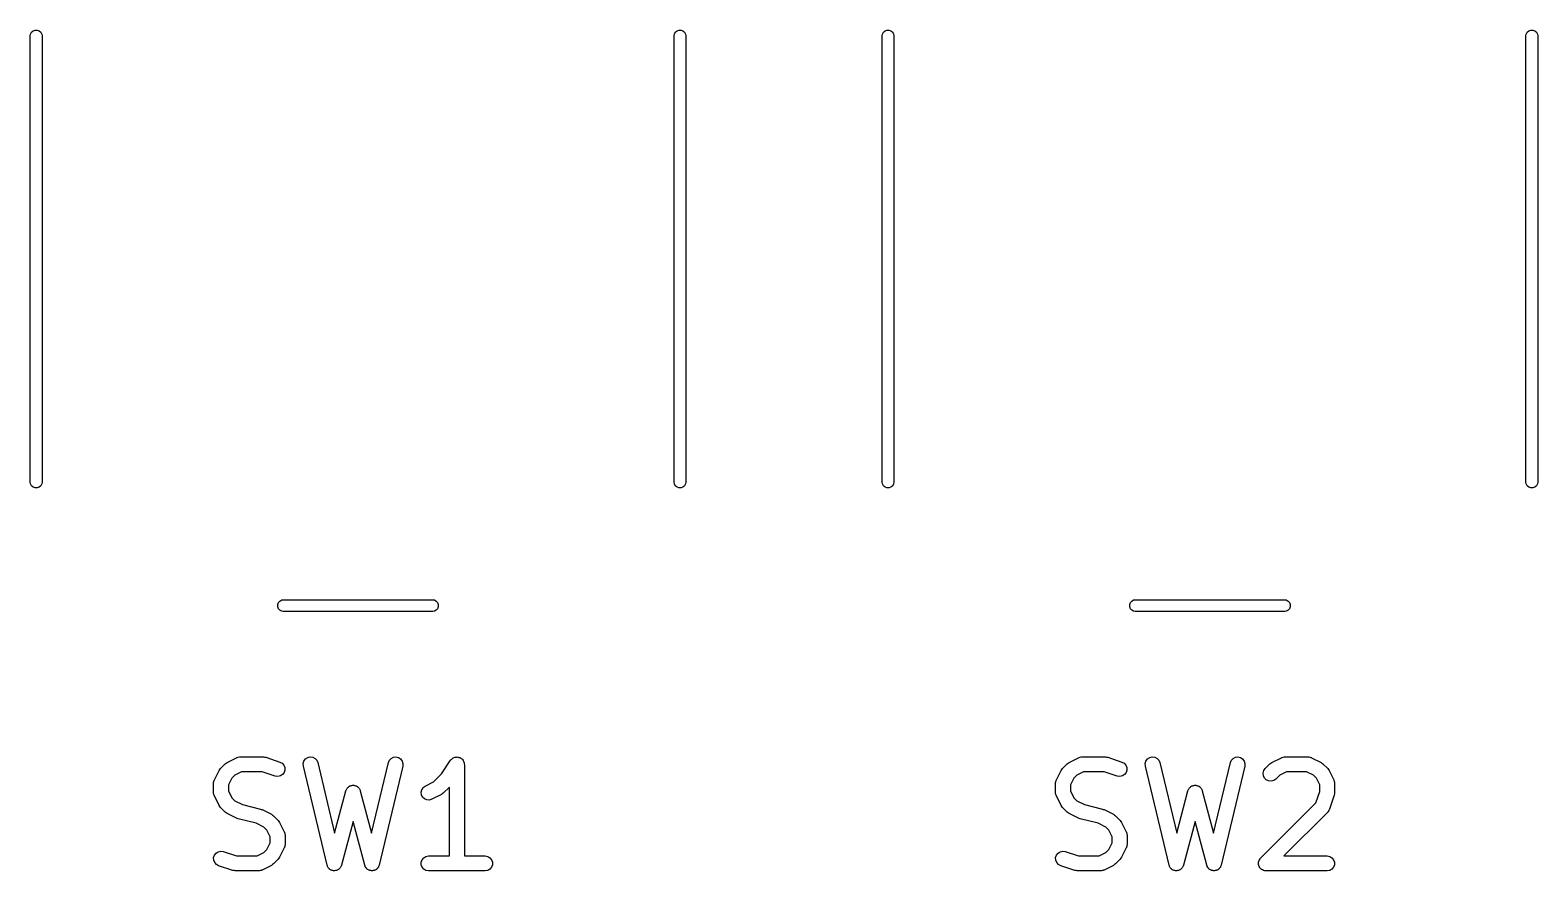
# Model space of a CAD drawing. Extents: x 100.8 to 195, y -113.5 to -35.1.
# Drawn here: x 150.64 to 165.86, y -99.33 to -90.84 of the extents above; entities that cross this region are included whole.
import ezdxf

# ---------------------------------------------------------------- set-up
doc = ezdxf.new("R2010")
doc.units = 0
doc.header["$MEASUREMENT"] = 0
doc.layers.add('BLACK', color=7, linetype='CONTINUOUS')

msp = doc.modelspace()

# ---------------------------------------------------------------- linework, layer by layer
at = {"layer": 'BLACK', "linetype": 'CONTINUOUS'}
for p, q in [((150.643, -90.8792), (150.653, -90.8608)), ((150.653, -90.8608), (150.67, -90.8472)), ((150.67, -90.8472), (150.689, -90.84)), ((150.689, -90.84), (150.711, -90.84)), ((150.711, -90.84), (150.73, -90.8472)), ((150.73, -90.8472), (150.747, -90.8608)), ((150.747, -90.8608), (150.757, -90.8792)), ((157.143, -90.8792), (157.153, -90.8608)), ((157.153, -90.8608), (157.17, -90.8472)), ((157.17, -90.8472), (157.189, -90.84)), ((157.189, -90.84), (157.211, -90.84)), ((157.211, -90.84), (157.23, -90.8472)), ((157.23, -90.8472), (157.247, -90.8608)), ((157.247, -90.8608), (157.257, -90.8792)), ((159.243, -90.8792), (159.253, -90.8608)), ((159.253, -90.8608), (159.27, -90.8472)), ((159.27, -90.8472), (159.289, -90.84)), ((159.289, -90.84), (159.311, -90.84)), ((159.311, -90.84), (159.33, -90.8472)), ((159.33, -90.8472), (159.347, -90.8608)), ((159.347, -90.8608), (159.357, -90.8792)), ((165.743, -90.8792), (165.753, -90.8608)), ((165.753, -90.8608), (165.77, -90.8472)), ((165.77, -90.8472), (165.789, -90.84)), ((165.789, -90.84), (165.811, -90.84)), ((165.811, -90.84), (165.83, -90.8472)), ((165.83, -90.8472), (165.847, -90.8608)), ((165.847, -90.8608), (165.857, -90.8792)), ((150.64, -90.8948), (150.643, -90.8792)), ((150.64, -95.4052), (150.64, -90.8948)), ((150.757, -90.8792), (150.76, -90.8948)), ((150.76, -90.8948), (150.76, -95.4052)), ((157.14, -90.8948), (157.143, -90.8792)), ((157.14, -95.4052), (157.14, -90.8948)), ((157.257, -90.8792), (157.26, -90.8948)), ((157.26, -90.8948), (157.26, -95.4052)), ((159.24, -90.8948), (159.243, -90.8792)), ((159.24, -95.4052), (159.24, -90.8948)), ((159.357, -90.8792), (159.36, -90.8948)), ((159.36, -90.8948), (159.36, -95.4052)), ((165.74, -90.8948), (165.743, -90.8792)), ((165.74, -95.4052), (165.74, -90.8948)), ((165.857, -90.8792), (165.86, -90.8948)), ((165.86, -90.8948), (165.86, -95.4052)), ((150.643, -95.4208), (150.64, -95.4052)), ((150.653, -95.4392), (150.643, -95.4208)), ((150.757, -95.4208), (150.747, -95.4392)), ((150.76, -95.4052), (150.757, -95.4208)), ((157.143, -95.4208), (157.14, -95.4052)), ((157.153, -95.4392), (157.143, -95.4208)), ((157.257, -95.4208), (157.247, -95.4392)), ((157.26, -95.4052), (157.257, -95.4208)), ((159.243, -95.4208), (159.24, -95.4052)), ((159.253, -95.4392), (159.243, -95.4208)), ((159.357, -95.4208), (159.347, -95.4392)), ((159.36, -95.4052), (159.357, -95.4208)), ((165.743, -95.4208), (165.74, -95.4052)), ((165.753, -95.4392), (165.743, -95.4208)), ((165.857, -95.4208), (165.847, -95.4392)), ((165.86, -95.4052), (165.857, -95.4208)), ((150.67, -95.4528), (150.653, -95.4392)), ((150.689, -95.46), (150.67, -95.4528)), ((150.711, -95.46), (150.689, -95.46)), ((150.73, -95.4528), (150.711, -95.46)), ((150.747, -95.4392), (150.73, -95.4528)), ((157.17, -95.4528), (157.153, -95.4392)), ((157.189, -95.46), (157.17, -95.4528)), ((157.211, -95.46), (157.189, -95.46)), ((157.23, -95.4528), (157.211, -95.46)), ((157.247, -95.4392), (157.23, -95.4528)), ((159.27, -95.4528), (159.253, -95.4392)), ((159.289, -95.46), (159.27, -95.4528)), ((159.311, -95.46), (159.289, -95.46)), ((159.33, -95.4528), (159.311, -95.46)), ((159.347, -95.4392), (159.33, -95.4528)), ((165.77, -95.4528), (165.753, -95.4392)), ((165.789, -95.46), (165.77, -95.4528)), ((165.811, -95.46), (165.789, -95.46)), ((165.83, -95.4528), (165.811, -95.46)), ((165.847, -95.4392), (165.83, -95.4528)), ((153.14, -96.6394), (153.147, -96.6195)), ((153.14, -96.6606), (153.14, -96.6394)), ((153.147, -96.6195), (153.161, -96.6033)), ((153.161, -96.6033), (153.179, -96.5927)), ((153.179, -96.5927), (153.195, -96.59)), ((153.195, -96.59), (154.705, -96.59)), ((154.705, -96.59), (154.721, -96.5927)), ((154.721, -96.5927), (154.739, -96.6033)), ((154.739, -96.6033), (154.753, -96.6195)), ((154.753, -96.6195), (154.76, -96.6394)), ((154.76, -96.6394), (154.76, -96.6606)), ((161.74, -96.6394), (161.747, -96.6195)), ((161.74, -96.6606), (161.74, -96.6394)), ((161.747, -96.6195), (161.761, -96.6033)), ((161.761, -96.6033), (161.779, -96.5927)), ((161.779, -96.5927), (161.795, -96.59)), ((161.795, -96.59), (163.305, -96.59)), ((163.305, -96.59), (163.321, -96.5927)), ((163.321, -96.5927), (163.339, -96.6033)), ((163.339, -96.6033), (163.353, -96.6195)), ((163.353, -96.6195), (163.36, -96.6394)), ((163.36, -96.6394), (163.36, -96.6606)), ((153.147, -96.6805), (153.14, -96.6606)), ((153.161, -96.6967), (153.147, -96.6805)), ((153.179, -96.7073), (153.161, -96.6967)), ((153.195, -96.71), (153.179, -96.7073)), ((154.705, -96.71), (153.195, -96.71)), ((154.721, -96.7073), (154.705, -96.71)), ((154.739, -96.6967), (154.721, -96.7073)), ((154.753, -96.6805), (154.739, -96.6967)), ((154.76, -96.6606), (154.753, -96.6805)), ((161.747, -96.6805), (161.74, -96.6606)), ((161.761, -96.6967), (161.747, -96.6805)), ((161.779, -96.7073), (161.761, -96.6967)), ((161.795, -96.71), (161.779, -96.7073)), ((163.305, -96.71), (161.795, -96.71)), ((163.321, -96.7073), (163.305, -96.71)), ((163.339, -96.6967), (163.321, -96.7073)), ((163.353, -96.6805), (163.339, -96.6967)), ((163.36, -96.6606), (163.353, -96.6805)), ((152.5, -98.4093), (152.547, -98.3141)), ((152.547, -98.3141), (152.554, -98.3044)), ((152.554, -98.3044), (152.561, -98.2946)), ((152.561, -98.2946), (152.609, -98.247)), ((152.609, -98.247), (152.619, -98.2401)), ((152.619, -98.2401), (152.628, -98.2329)), ((152.628, -98.2329), (152.724, -98.1853)), ((152.724, -98.1853), (152.728, -98.1841)), ((152.728, -98.1841), (152.731, -98.1819)), ((152.731, -98.1819), (152.74, -98.1804)), ((152.74, -98.1804), (152.749, -98.1779)), ((152.749, -98.1779), (152.753, -98.1781)), ((152.753, -98.1781), (152.757, -98.1774)), ((152.757, -98.1774), (152.995, -98.1774)), ((152.995, -98.1774), (153.007, -98.1795)), ((153.007, -98.1795), (153.019, -98.1812)), ((153.019, -98.1812), (153.162, -98.2288)), ((153.162, -98.2288), (153.185, -98.2413)), ((153.185, -98.2413), (153.202, -98.2607)), ((153.202, -98.2607), (153.212, -98.285)), ((153.212, -98.311), (153.204, -98.3357)), ((153.212, -98.285), (153.212, -98.311)), ((153.397, -98.2437), (153.404, -98.2188)), ((153.398, -98.2698), (153.397, -98.2437)), ((153.637, -99.2698), (153.398, -98.2698)), ((153.404, -98.2188), (153.42, -98.1979)), ((153.42, -98.1979), (153.442, -98.1835)), ((153.442, -98.1835), (153.467, -98.1775)), ((153.467, -98.1775), (153.493, -98.1805)), ((153.493, -98.1805), (153.516, -98.1922)), ((153.516, -98.1922), (153.534, -98.2111)), ((153.534, -98.2111), (153.544, -98.235)), ((153.544, -98.235), (153.714, -98.9459)), ((154.086, -98.9459), (154.256, -98.235)), ((154.402, -98.2698), (154.163, -99.2698)), ((154.256, -98.235), (154.266, -98.2111)), ((154.266, -98.2111), (154.284, -98.1922)), ((154.284, -98.1922), (154.307, -98.1805)), ((154.307, -98.1805), (154.333, -98.1775)), ((154.333, -98.1775), (154.358, -98.1835)), ((154.358, -98.1835), (154.38, -98.1979)), ((154.38, -98.1979), (154.396, -98.2188)), ((154.396, -98.2188), (154.403, -98.2437)), ((154.403, -98.2437), (154.402, -98.2698)), ((154.794, -98.3475), (154.885, -98.2108)), ((154.885, -98.2108), (154.888, -98.2078)), ((154.888, -98.2078), (154.89, -98.2042)), ((154.89, -98.2042), (154.897, -98.1984)), ((154.897, -98.1984), (154.903, -98.1919)), ((154.903, -98.1919), (154.907, -98.1901)), ((154.907, -98.1901), (154.91, -98.1874)), ((154.91, -98.1874), (154.919, -98.1844)), ((154.919, -98.1844), (154.927, -98.1804)), ((154.927, -98.1804), (154.931, -98.1799)), ((154.931, -98.1799), (154.935, -98.1785)), ((154.935, -98.1785), (154.944, -98.1785)), ((154.944, -98.1785), (154.952, -98.1775)), ((154.952, -98.1775), (154.956, -98.1785)), ((154.956, -98.1785), (154.961, -98.1785)), ((154.961, -98.1785), (154.969, -98.1816)), ((154.969, -98.1816), (154.978, -98.1837)), ((154.978, -98.1837), (154.981, -98.186)), ((154.981, -98.186), (154.985, -98.1874)), ((154.985, -98.1874), (154.992, -98.1932)), ((154.992, -98.1932), (154.999, -98.1981)), ((154.999, -98.1981), (155.002, -98.2015)), ((155.002, -98.2015), (155.005, -98.2042)), ((155.005, -98.2042), (155.01, -98.2119)), ((155.01, -98.2119), (155.015, -98.2191)), ((155.015, -98.2191), (155.016, -98.2231)), ((155.016, -98.2231), (155.018, -98.2267)), ((155.018, -98.2267), (155.02, -98.2355)), ((155.02, -98.2355), (155.022, -98.2441)), ((155.022, -98.2441), (155.022, -98.2483)), ((155.022, -98.2483), (155.023, -98.2524)), ((155.023, -98.2524), (155.023, -99.1774)), ((161, -98.4093), (161.047, -98.3141)), ((161.047, -98.3141), (161.054, -98.3044)), ((161.054, -98.3044), (161.061, -98.2946)), ((161.061, -98.2946), (161.109, -98.247)), ((161.109, -98.247), (161.119, -98.2401)), ((161.119, -98.2401), (161.128, -98.2329)), ((161.128, -98.2329), (161.224, -98.1853)), ((161.224, -98.1853), (161.228, -98.1841)), ((161.228, -98.1841), (161.231, -98.1819)), ((161.231, -98.1819), (161.24, -98.1804)), ((161.24, -98.1804), (161.249, -98.1779)), ((161.249, -98.1779), (161.253, -98.1781)), ((161.253, -98.1781), (161.257, -98.1774)), ((161.257, -98.1774), (161.495, -98.1774)), ((161.495, -98.1774), (161.507, -98.1795)), ((161.507, -98.1795), (161.519, -98.1812)), ((161.519, -98.1812), (161.662, -98.2288)), ((161.662, -98.2288), (161.685, -98.2413)), ((161.685, -98.2413), (161.702, -98.2607)), ((161.702, -98.2607), (161.712, -98.285)), ((161.712, -98.311), (161.704, -98.3357)), ((161.712, -98.285), (161.712, -98.311)), ((161.897, -98.2437), (161.904, -98.2188)), ((161.898, -98.2698), (161.897, -98.2437)), ((162.137, -99.2698), (161.898, -98.2698)), ((161.904, -98.2188), (161.92, -98.1979)), ((161.92, -98.1979), (161.942, -98.1835)), ((161.942, -98.1835), (161.967, -98.1775)), ((161.967, -98.1775), (161.993, -98.1805)), ((161.993, -98.1805), (162.016, -98.1922)), ((162.016, -98.1922), (162.034, -98.2111)), ((162.034, -98.2111), (162.044, -98.235)), ((162.044, -98.235), (162.214, -98.9459)), ((162.586, -98.9459), (162.756, -98.235)), ((162.902, -98.2698), (162.663, -99.2698)), ((162.756, -98.235), (162.766, -98.2111)), ((162.766, -98.2111), (162.784, -98.1922)), ((162.784, -98.1922), (162.807, -98.1805)), ((162.807, -98.1805), (162.833, -98.1775)), ((162.833, -98.1775), (162.858, -98.1835)), ((162.858, -98.1835), (162.88, -98.1979)), ((162.88, -98.1979), (162.896, -98.2188)), ((162.896, -98.2188), (162.903, -98.2437)), ((162.903, -98.2437), (162.902, -98.2698)), ((163.087, -98.3411), (163.094, -98.3159)), ((163.094, -98.3159), (163.109, -98.2946)), ((163.109, -98.2946), (163.156, -98.247)), ((163.156, -98.247), (163.166, -98.2401)), ((163.166, -98.2401), (163.176, -98.2329)), ((163.176, -98.2329), (163.271, -98.1853)), ((163.271, -98.1853), (163.275, -98.1841)), ((163.275, -98.1841), (163.279, -98.1819)), ((163.279, -98.1819), (163.288, -98.1804)), ((163.288, -98.1804), (163.296, -98.1779)), ((163.296, -98.1779), (163.301, -98.1781)), ((163.301, -98.1781), (163.305, -98.1774)), ((163.305, -98.1774), (163.543, -98.1774)), ((163.543, -98.1774), (163.547, -98.1781)), ((163.547, -98.1781), (163.551, -98.1779)), ((163.551, -98.1779), (163.56, -98.1804)), ((163.56, -98.1804), (163.569, -98.1819)), ((163.569, -98.1819), (163.572, -98.1841)), ((163.572, -98.1841), (163.576, -98.1853)), ((163.576, -98.1853), (163.672, -98.2329)), ((163.672, -98.2329), (163.681, -98.2401)), ((163.681, -98.2401), (163.691, -98.247)), ((163.691, -98.247), (163.739, -98.2946)), ((163.739, -98.2946), (163.746, -98.3044)), ((163.746, -98.3044), (163.753, -98.3141)), ((163.753, -98.3141), (163.8, -98.4093)), ((152.492, -98.4343), (152.495, -98.4259)), ((152.492, -98.4386), (152.492, -98.4343)), ((152.492, -98.4429), (152.492, -98.4386)), ((152.492, -98.5381), (152.492, -98.4429)), ((152.495, -98.4259), (152.496, -98.4172)), ((152.496, -98.4172), (152.498, -98.4135)), ((152.498, -98.4135), (152.5, -98.4093)), ((152.676, -98.392), (152.642, -98.4606)), ((152.642, -98.4606), (152.642, -98.5204)), ((152.706, -98.3616), (152.676, -98.392)), ((152.775, -98.3274), (152.706, -98.3616)), ((152.983, -98.3274), (152.775, -98.3274)), ((153.114, -98.3712), (152.983, -98.3274)), ((153.14, -98.375), (153.114, -98.3712)), ((153.166, -98.3697), (153.14, -98.375)), ((153.188, -98.3561), (153.166, -98.3697)), ((153.204, -98.3357), (153.188, -98.3561)), ((153.863, -98.4739), (153.868, -98.4701)), ((153.868, -98.4701), (153.875, -98.4684)), ((153.875, -98.4684), (153.881, -98.4657)), ((153.881, -98.4657), (153.887, -98.4651)), ((153.887, -98.4651), (153.894, -98.4634)), ((153.894, -98.4634), (153.9, -98.4639)), ((153.9, -98.4639), (153.906, -98.4634)), ((153.906, -98.4634), (153.913, -98.4651)), ((153.913, -98.4651), (153.919, -98.4657)), ((153.919, -98.4657), (153.925, -98.4684)), ((153.925, -98.4684), (153.932, -98.4701)), ((153.932, -98.4701), (153.937, -98.4739)), ((154.607, -98.4865), (154.628, -98.471)), ((154.628, -98.471), (154.713, -98.4288)), ((154.713, -98.4288), (154.794, -98.3475)), ((160.992, -98.4343), (160.995, -98.4259)), ((160.992, -98.4386), (160.992, -98.4343)), ((160.992, -98.4429), (160.992, -98.4386)), ((160.992, -98.5381), (160.992, -98.4429)), ((160.995, -98.4259), (160.996, -98.4172)), ((160.996, -98.4172), (160.998, -98.4135)), ((160.998, -98.4135), (161, -98.4093)), ((161.176, -98.392), (161.142, -98.4606)), ((161.142, -98.4606), (161.142, -98.5204)), ((161.206, -98.3616), (161.176, -98.392)), ((161.275, -98.3274), (161.206, -98.3616)), ((161.483, -98.3274), (161.275, -98.3274)), ((161.614, -98.3712), (161.483, -98.3274)), ((161.64, -98.375), (161.614, -98.3712)), ((161.666, -98.3697), (161.64, -98.375)), ((161.688, -98.3561), (161.666, -98.3697)), ((161.704, -98.3357), (161.688, -98.3561)), ((162.363, -98.4739), (162.368, -98.4701)), ((162.368, -98.4701), (162.375, -98.4684)), ((162.375, -98.4684), (162.381, -98.4657)), ((162.381, -98.4657), (162.387, -98.4651)), ((162.387, -98.4651), (162.394, -98.4634)), ((162.394, -98.4634), (162.4, -98.4639)), ((162.4, -98.4639), (162.406, -98.4634)), ((162.406, -98.4634), (162.413, -98.4651)), ((162.413, -98.4651), (162.419, -98.4657)), ((162.419, -98.4657), (162.425, -98.4684)), ((162.425, -98.4684), (162.432, -98.4701)), ((162.432, -98.4701), (162.437, -98.4739)), ((163.089, -98.367), (163.087, -98.3411)), ((163.1, -98.3906), (163.089, -98.367)), ((163.119, -98.4091), (163.1, -98.3906)), ((163.142, -98.4201), (163.119, -98.4091)), ((163.168, -98.4223), (163.142, -98.4201)), ((163.194, -98.4156), (163.168, -98.4223)), ((163.215, -98.4007), (163.194, -98.4156)), ((163.254, -98.3616), (163.215, -98.4007)), ((163.322, -98.3274), (163.254, -98.3616)), ((163.525, -98.3274), (163.322, -98.3274)), ((163.594, -98.3616), (163.525, -98.3274)), ((163.624, -98.392), (163.594, -98.3616)), ((163.658, -98.4606), (163.624, -98.392)), ((163.658, -98.5259), (163.658, -98.4606)), ((163.8, -98.4093), (163.802, -98.4135)), ((163.802, -98.4135), (163.804, -98.4172)), ((163.804, -98.4172), (163.805, -98.4259)), ((163.805, -98.4259), (163.808, -98.4343)), ((163.808, -98.4343), (163.808, -98.4386)), ((163.808, -98.4386), (163.808, -98.4429)), ((163.808, -98.4429), (163.808, -98.5381)), ((152.492, -98.5424), (152.492, -98.5381)), ((152.492, -98.5467), (152.492, -98.5424)), ((152.495, -98.5551), (152.492, -98.5467)), ((152.496, -98.5637), (152.495, -98.5551)), ((152.498, -98.5675), (152.496, -98.5637)), ((152.5, -98.5716), (152.498, -98.5675)), ((152.547, -98.6669), (152.5, -98.5716)), ((152.642, -98.5204), (152.676, -98.5889)), ((152.676, -98.5889), (152.706, -98.6193)), ((152.706, -98.6193), (152.783, -98.6578)), ((153.714, -98.9459), (153.828, -98.5188)), ((153.828, -98.5188), (153.83, -98.5127)), ((153.83, -98.5127), (153.832, -98.5063)), ((153.832, -98.5063), (153.836, -98.501)), ((153.836, -98.501), (153.839, -98.4951)), ((153.839, -98.4951), (153.843, -98.4904)), ((153.843, -98.4904), (153.847, -98.485)), ((153.847, -98.485), (153.852, -98.4813)), ((153.852, -98.4813), (153.857, -98.4767)), ((153.857, -98.4767), (153.863, -98.4739)), ((153.937, -98.4739), (153.943, -98.4767)), ((153.943, -98.4767), (153.948, -98.4813)), ((153.948, -98.4813), (153.953, -98.485)), ((153.953, -98.485), (153.957, -98.4904)), ((153.957, -98.4904), (153.961, -98.4951)), ((153.961, -98.4951), (153.964, -98.501)), ((153.964, -98.501), (153.968, -98.5063)), ((153.968, -98.5063), (153.97, -98.5127)), ((153.97, -98.5127), (153.972, -98.5188)), ((153.972, -98.5188), (154.086, -98.9459)), ((154.587, -98.5336), (154.593, -98.5083)), ((154.59, -98.5595), (154.587, -98.5336)), ((154.602, -98.5828), (154.59, -98.5595)), ((154.593, -98.5083), (154.607, -98.4865)), ((154.621, -98.6007), (154.602, -98.5828)), ((154.644, -98.611), (154.621, -98.6007)), ((154.67, -98.6126), (154.644, -98.611)), ((154.695, -98.6052), (154.67, -98.6126)), ((154.791, -98.5576), (154.695, -98.6052)), ((154.8, -98.5504), (154.791, -98.5576)), ((154.81, -98.5435), (154.8, -98.5504)), ((154.873, -98.4811), (154.81, -98.5435)), ((154.873, -99.1774), (154.873, -98.4811)), ((160.992, -98.5424), (160.992, -98.5381)), ((160.992, -98.5467), (160.992, -98.5424)), ((160.995, -98.5551), (160.992, -98.5467)), ((160.996, -98.5637), (160.995, -98.5551)), ((160.998, -98.5675), (160.996, -98.5637)), ((161, -98.5716), (160.998, -98.5675)), ((161.047, -98.6669), (161, -98.5716)), ((161.142, -98.5204), (161.176, -98.5889)), ((161.176, -98.5889), (161.206, -98.6193)), ((161.206, -98.6193), (161.283, -98.6578)), ((162.214, -98.9459), (162.328, -98.5188)), ((162.328, -98.5188), (162.33, -98.5127)), ((162.33, -98.5127), (162.332, -98.5063)), ((162.332, -98.5063), (162.336, -98.501)), ((162.336, -98.501), (162.339, -98.4951)), ((162.339, -98.4951), (162.343, -98.4904)), ((162.343, -98.4904), (162.347, -98.485)), ((162.347, -98.485), (162.352, -98.4813)), ((162.352, -98.4813), (162.357, -98.4767)), ((162.357, -98.4767), (162.363, -98.4739)), ((162.437, -98.4739), (162.443, -98.4767)), ((162.443, -98.4767), (162.448, -98.4813)), ((162.448, -98.4813), (162.453, -98.485)), ((162.453, -98.485), (162.457, -98.4904)), ((162.457, -98.4904), (162.461, -98.4951)), ((162.461, -98.4951), (162.464, -98.501)), ((162.464, -98.501), (162.468, -98.5063)), ((162.468, -98.5063), (162.47, -98.5127)), ((162.47, -98.5127), (162.472, -98.5188)), ((162.472, -98.5188), (162.586, -98.9459)), ((163.62, -98.6404), (163.658, -98.5259)), ((163.804, -98.5618), (163.757, -98.7047)), ((163.806, -98.5499), (163.804, -98.5618)), ((163.808, -98.5381), (163.806, -98.5499)), ((152.554, -98.6765), (152.547, -98.6669)), ((152.561, -98.6864), (152.554, -98.6765)), ((152.609, -98.734), (152.561, -98.6864)), ((152.619, -98.7409), (152.609, -98.734)), ((152.628, -98.748), (152.619, -98.7409)), ((152.724, -98.7957), (152.628, -98.748)), ((152.783, -98.6578), (152.966, -98.7034)), ((152.966, -98.7034), (152.973, -98.7068)), ((152.973, -98.7068), (152.981, -98.7091)), ((152.981, -98.7091), (153.076, -98.7567)), ((153.076, -98.7567), (153.086, -98.7639)), ((153.086, -98.7639), (153.096, -98.7708)), ((153.096, -98.7708), (153.144, -98.8184)), ((161.054, -98.6765), (161.047, -98.6669)), ((161.061, -98.6864), (161.054, -98.6765)), ((161.109, -98.734), (161.061, -98.6864)), ((161.119, -98.7409), (161.109, -98.734)), ((161.128, -98.748), (161.119, -98.7409)), ((161.224, -98.7957), (161.128, -98.748)), ((161.283, -98.6578), (161.466, -98.7034)), ((161.466, -98.7034), (161.473, -98.7068)), ((161.473, -98.7068), (161.481, -98.7091)), ((161.481, -98.7091), (161.576, -98.7567)), ((161.576, -98.7567), (161.586, -98.7639)), ((161.586, -98.7639), (161.596, -98.7708)), ((161.596, -98.7708), (161.644, -98.8184)), ((163.061, -99.1993), (163.62, -98.6404)), ((163.739, -98.734), (163.295, -99.1774)), ((163.741, -98.7304), (163.739, -98.734)), ((163.744, -98.7276), (163.741, -98.7304)), ((163.749, -98.7198), (163.744, -98.7276)), ((163.754, -98.7126), (163.749, -98.7198)), ((163.755, -98.7085), (163.754, -98.7126)), ((163.757, -98.7047), (163.755, -98.7085)), ((152.731, -98.798), (152.724, -98.7957)), ((152.739, -98.8013), (152.731, -98.798)), ((152.921, -98.847), (152.739, -98.8013)), ((152.998, -98.8854), (152.921, -98.847)), ((153.029, -98.9159), (152.998, -98.8854)), ((153.063, -98.9844), (153.029, -98.9159)), ((153.144, -98.8184), (153.15, -98.8282)), ((153.15, -98.8282), (153.158, -98.8379)), ((153.158, -98.8379), (153.205, -98.9331)), ((153.9, -98.8292), (153.782, -99.2717)), ((154.018, -99.2717), (153.9, -98.8292)), ((161.231, -98.798), (161.224, -98.7957)), ((161.239, -98.8013), (161.231, -98.798)), ((161.421, -98.847), (161.239, -98.8013)), ((161.498, -98.8854), (161.421, -98.847)), ((161.529, -98.9159), (161.498, -98.8854)), ((161.563, -98.9844), (161.529, -98.9159)), ((161.644, -98.8184), (161.65, -98.8282)), ((161.65, -98.8282), (161.658, -98.8379)), ((161.658, -98.8379), (161.705, -98.9331)), ((162.4, -98.8292), (162.282, -99.2717)), ((162.518, -99.2717), (162.4, -98.8292)), ((153.029, -99.1127), (153.063, -99.0442)), ((153.063, -99.0442), (153.063, -98.9844)), ((153.205, -98.9331), (153.206, -98.9373)), ((153.206, -98.9373), (153.209, -98.941)), ((153.209, -98.941), (153.21, -98.9497)), ((153.21, -99.0789), (153.209, -99.0876)), ((153.21, -98.9497), (153.213, -98.9581)), ((153.213, -99.0705), (153.21, -99.0789)), ((153.213, -98.9581), (153.212, -98.9624)), ((153.212, -98.9624), (153.213, -98.9667)), ((153.213, -99.0619), (153.212, -99.0662)), ((153.212, -99.0662), (153.213, -99.0705)), ((153.213, -98.9667), (153.213, -99.0619)), ((161.529, -99.1127), (161.563, -99.0442)), ((161.563, -99.0442), (161.563, -98.9844)), ((161.705, -98.9331), (161.706, -98.9373)), ((161.706, -98.9373), (161.709, -98.941)), ((161.709, -98.941), (161.71, -98.9497)), ((161.71, -99.0789), (161.709, -99.0876)), ((161.71, -98.9497), (161.713, -98.9581)), ((161.713, -99.0705), (161.71, -99.0789)), ((161.713, -98.9581), (161.712, -98.9624)), ((161.712, -98.9624), (161.713, -98.9667)), ((161.713, -99.0619), (161.712, -99.0662)), ((161.712, -99.0662), (161.713, -99.0705)), ((161.713, -98.9667), (161.713, -99.0619)), ((152.492, -99.1938), (152.501, -99.169)), ((152.493, -99.2198), (152.492, -99.1938)), ((152.503, -99.244), (152.493, -99.2198)), ((152.501, -99.169), (152.517, -99.1486)), ((152.517, -99.1486), (152.539, -99.135)), ((152.539, -99.135), (152.565, -99.1298)), ((152.565, -99.1298), (152.59, -99.1336)), ((152.59, -99.1336), (152.722, -99.1774)), ((152.722, -99.1774), (152.93, -99.1774)), ((152.93, -99.1774), (152.998, -99.1431)), ((152.998, -99.1431), (153.029, -99.1127)), ((153.144, -99.2102), (153.096, -99.2578)), ((153.15, -99.2003), (153.144, -99.2102)), ((153.158, -99.1907), (153.15, -99.2003)), ((153.205, -99.0954), (153.158, -99.1907)), ((153.206, -99.0913), (153.205, -99.0954)), ((153.209, -99.0876), (153.206, -99.0913)), ((154.588, -99.2394), (154.597, -99.2149)), ((154.597, -99.2149), (154.614, -99.1949)), ((154.614, -99.1949), (154.636, -99.1819)), ((154.636, -99.1819), (154.662, -99.1774)), ((154.662, -99.1774), (154.873, -99.1774)), ((155.023, -99.1774), (155.233, -99.1774)), ((155.233, -99.1774), (155.259, -99.1819)), ((155.259, -99.1819), (155.282, -99.1949)), ((155.282, -99.1949), (155.298, -99.2149)), ((155.298, -99.2149), (155.307, -99.2394)), ((160.992, -99.1938), (161.001, -99.169)), ((160.993, -99.2198), (160.992, -99.1938)), ((161.003, -99.244), (160.993, -99.2198)), ((161.001, -99.169), (161.017, -99.1486)), ((161.017, -99.1486), (161.039, -99.135)), ((161.039, -99.135), (161.065, -99.1298)), ((161.065, -99.1298), (161.09, -99.1336)), ((161.09, -99.1336), (161.222, -99.1774)), ((161.222, -99.1774), (161.43, -99.1774)), ((161.43, -99.1774), (161.498, -99.1431)), ((161.498, -99.1431), (161.529, -99.1127)), ((161.644, -99.2102), (161.596, -99.2578)), ((161.65, -99.2003), (161.644, -99.2102)), ((161.658, -99.1907), (161.65, -99.2003)), ((161.705, -99.0954), (161.658, -99.1907)), ((161.706, -99.0913), (161.705, -99.0954)), ((161.709, -99.0876), (161.706, -99.0913)), ((163.04, -99.2394), (163.044, -99.2301)), ((163.044, -99.2301), (163.046, -99.2207)), ((163.046, -99.2207), (163.048, -99.218)), ((163.048, -99.218), (163.049, -99.2149)), ((163.049, -99.2149), (163.056, -99.2074)), ((163.056, -99.2074), (163.061, -99.1993)), ((163.295, -99.1774), (163.733, -99.1774)), ((163.733, -99.1774), (163.759, -99.1819)), ((163.759, -99.1819), (163.782, -99.1949)), ((163.782, -99.1949), (163.798, -99.2149)), ((163.798, -99.2149), (163.807, -99.2394)), ((152.52, -99.2635), (152.503, -99.244)), ((152.543, -99.2759), (152.52, -99.2635)), ((152.686, -99.3235), (152.543, -99.2759)), ((152.698, -99.3253), (152.686, -99.3235)), ((152.71, -99.3274), (152.698, -99.3253)), ((152.948, -99.3274), (152.71, -99.3274)), ((152.952, -99.3266), (152.948, -99.3274)), ((152.956, -99.3269), (152.952, -99.3266)), ((152.965, -99.3244), (152.956, -99.3269)), ((152.973, -99.3229), (152.965, -99.3244)), ((152.977, -99.3207), (152.973, -99.3229)), ((152.981, -99.3195), (152.977, -99.3207)), ((153.076, -99.2718), (152.981, -99.3195)), ((153.086, -99.2647), (153.076, -99.2718)), ((153.096, -99.2578), (153.086, -99.2647)), ((153.64, -99.2768), (153.637, -99.2698)), ((153.642, -99.2842), (153.64, -99.2768)), ((153.645, -99.2886), (153.642, -99.2842)), ((153.647, -99.2937), (153.645, -99.2886)), ((153.652, -99.2992), (153.647, -99.2937)), ((153.657, -99.3055), (153.652, -99.2992)), ((153.661, -99.3086), (153.657, -99.3055)), ((153.665, -99.3126), (153.661, -99.3086)), ((153.672, -99.316), (153.665, -99.3126)), ((153.678, -99.3204), (153.672, -99.316)), ((153.683, -99.3218), (153.678, -99.3204)), ((153.688, -99.3243), (153.683, -99.3218)), ((153.696, -99.3251), (153.688, -99.3243)), ((153.703, -99.3271), (153.696, -99.3251)), ((153.709, -99.3266), (153.703, -99.3271)), ((153.714, -99.3272), (153.709, -99.3266)), ((153.721, -99.3255), (153.714, -99.3272)), ((153.729, -99.3248), (153.721, -99.3255)), ((153.734, -99.3225), (153.729, -99.3248)), ((153.739, -99.3212), (153.734, -99.3225)), ((153.746, -99.317), (153.739, -99.3212)), ((153.753, -99.3138), (153.746, -99.317)), ((153.756, -99.3099), (153.753, -99.3138)), ((153.761, -99.3069), (153.756, -99.3099)), ((153.766, -99.3007), (153.761, -99.3069)), ((153.771, -99.2953), (153.766, -99.3007)), ((153.773, -99.2904), (153.771, -99.2953)), ((153.777, -99.286), (153.773, -99.2904)), ((153.779, -99.2786), (153.777, -99.286)), ((153.782, -99.2717), (153.779, -99.2786)), ((154.021, -99.2786), (154.018, -99.2717)), ((154.023, -99.286), (154.021, -99.2786)), ((154.027, -99.2904), (154.023, -99.286)), ((154.029, -99.2953), (154.027, -99.2904)), ((154.034, -99.3007), (154.029, -99.2953)), ((154.039, -99.3069), (154.034, -99.3007)), ((154.044, -99.3099), (154.039, -99.3069)), ((154.047, -99.3138), (154.044, -99.3099)), ((154.054, -99.317), (154.047, -99.3138)), ((154.061, -99.3212), (154.054, -99.317)), ((154.066, -99.3225), (154.061, -99.3212)), ((154.071, -99.3248), (154.066, -99.3225)), ((154.079, -99.3255), (154.071, -99.3248)), ((154.086, -99.3272), (154.079, -99.3255)), ((154.091, -99.3266), (154.086, -99.3272)), ((154.097, -99.3271), (154.091, -99.3266)), ((154.104, -99.3251), (154.097, -99.3271)), ((154.112, -99.3243), (154.104, -99.3251)), ((154.117, -99.3218), (154.112, -99.3243)), ((154.122, -99.3204), (154.117, -99.3218)), ((154.128, -99.316), (154.122, -99.3204)), ((154.135, -99.3126), (154.128, -99.316)), ((154.139, -99.3086), (154.135, -99.3126)), ((154.143, -99.3055), (154.139, -99.3086)), ((154.148, -99.2992), (154.143, -99.3055)), ((154.153, -99.2937), (154.148, -99.2992)), ((154.155, -99.2886), (154.153, -99.2937)), ((154.158, -99.2842), (154.155, -99.2886)), ((154.16, -99.2768), (154.158, -99.2842)), ((154.163, -99.2698), (154.16, -99.2768)), ((154.588, -99.2654), (154.588, -99.2394)), ((154.597, -99.2899), (154.588, -99.2654)), ((154.614, -99.3098), (154.597, -99.2899)), ((154.636, -99.3229), (154.614, -99.3098)), ((154.662, -99.3274), (154.636, -99.3229)), ((155.233, -99.3274), (154.662, -99.3274)), ((155.259, -99.3229), (155.233, -99.3274)), ((155.282, -99.3098), (155.259, -99.3229)), ((155.298, -99.2899), (155.282, -99.3098)), ((155.307, -99.2654), (155.298, -99.2899)), ((155.307, -99.2394), (155.307, -99.2654)), ((161.02, -99.2635), (161.003, -99.244)), ((161.043, -99.2759), (161.02, -99.2635)), ((161.186, -99.3235), (161.043, -99.2759)), ((161.198, -99.3253), (161.186, -99.3235)), ((161.21, -99.3274), (161.198, -99.3253)), ((161.448, -99.3274), (161.21, -99.3274)), ((161.452, -99.3266), (161.448, -99.3274)), ((161.456, -99.3269), (161.452, -99.3266)), ((161.465, -99.3244), (161.456, -99.3269)), ((161.473, -99.3229), (161.465, -99.3244)), ((161.477, -99.3207), (161.473, -99.3229)), ((161.481, -99.3195), (161.477, -99.3207)), ((161.576, -99.2718), (161.481, -99.3195)), ((161.586, -99.2647), (161.576, -99.2718)), ((161.596, -99.2578), (161.586, -99.2647)), ((162.14, -99.2768), (162.137, -99.2698)), ((162.142, -99.2842), (162.14, -99.2768)), ((162.145, -99.2886), (162.142, -99.2842)), ((162.147, -99.2937), (162.145, -99.2886)), ((162.152, -99.2992), (162.147, -99.2937)), ((162.157, -99.3055), (162.152, -99.2992)), ((162.161, -99.3086), (162.157, -99.3055)), ((162.165, -99.3126), (162.161, -99.3086)), ((162.172, -99.316), (162.165, -99.3126)), ((162.178, -99.3204), (162.172, -99.316)), ((162.183, -99.3218), (162.178, -99.3204)), ((162.188, -99.3243), (162.183, -99.3218)), ((162.196, -99.3251), (162.188, -99.3243)), ((162.203, -99.3271), (162.196, -99.3251)), ((162.209, -99.3266), (162.203, -99.3271)), ((162.214, -99.3272), (162.209, -99.3266)), ((162.221, -99.3255), (162.214, -99.3272)), ((162.229, -99.3248), (162.221, -99.3255)), ((162.234, -99.3225), (162.229, -99.3248)), ((162.239, -99.3212), (162.234, -99.3225)), ((162.246, -99.317), (162.239, -99.3212)), ((162.253, -99.3138), (162.246, -99.317)), ((162.256, -99.3099), (162.253, -99.3138)), ((162.261, -99.3069), (162.256, -99.3099)), ((162.266, -99.3007), (162.261, -99.3069)), ((162.271, -99.2953), (162.266, -99.3007)), ((162.273, -99.2904), (162.271, -99.2953)), ((162.277, -99.286), (162.273, -99.2904)), ((162.279, -99.2786), (162.277, -99.286)), ((162.282, -99.2717), (162.279, -99.2786)), ((162.521, -99.2786), (162.518, -99.2717)), ((162.523, -99.286), (162.521, -99.2786)), ((162.527, -99.2904), (162.523, -99.286)), ((162.529, -99.2953), (162.527, -99.2904)), ((162.534, -99.3007), (162.529, -99.2953)), ((162.539, -99.3069), (162.534, -99.3007)), ((162.544, -99.3099), (162.539, -99.3069)), ((162.547, -99.3138), (162.544, -99.3099)), ((162.554, -99.317), (162.547, -99.3138)), ((162.561, -99.3212), (162.554, -99.317)), ((162.566, -99.3225), (162.561, -99.3212)), ((162.571, -99.3248), (162.566, -99.3225)), ((162.579, -99.3255), (162.571, -99.3248)), ((162.586, -99.3272), (162.579, -99.3255)), ((162.591, -99.3266), (162.586, -99.3272)), ((162.597, -99.3271), (162.591, -99.3266)), ((162.604, -99.3251), (162.597, -99.3271)), ((162.612, -99.3243), (162.604, -99.3251)), ((162.617, -99.3218), (162.612, -99.3243)), ((162.622, -99.3204), (162.617, -99.3218)), ((162.628, -99.316), (162.622, -99.3204)), ((162.635, -99.3126), (162.628, -99.316)), ((162.639, -99.3086), (162.635, -99.3126)), ((162.643, -99.3055), (162.639, -99.3086)), ((162.648, -99.2992), (162.643, -99.3055)), ((162.653, -99.2937), (162.648, -99.2992)), ((162.655, -99.2886), (162.653, -99.2937)), ((162.658, -99.2842), (162.655, -99.2886)), ((162.66, -99.2768), (162.658, -99.2842)), ((162.663, -99.2698), (162.66, -99.2768)), ((163.04, -99.2427), (163.04, -99.2394)), ((163.04, -99.2458), (163.04, -99.2427)), ((163.04, -99.2556), (163.04, -99.2458)), ((163.04, -99.2654), (163.04, -99.2556)), ((163.042, -99.2685), (163.04, -99.2654)), ((163.042, -99.2718), (163.042, -99.2685)), ((163.046, -99.2807), (163.042, -99.2718)), ((163.049, -99.2899), (163.046, -99.2807)), ((163.051, -99.2924), (163.049, -99.2899)), ((163.053, -99.2954), (163.051, -99.2924)), ((163.06, -99.3023), (163.053, -99.2954)), ((163.066, -99.3098), (163.06, -99.3023)), ((163.069, -99.3115), (163.066, -99.3098)), ((163.071, -99.3138), (163.069, -99.3115)), ((163.08, -99.318), (163.071, -99.3138)), ((163.089, -99.3229), (163.08, -99.318)), ((163.092, -99.3234), (163.089, -99.3229)), ((163.095, -99.3248), (163.092, -99.3234)), ((163.105, -99.3257), (163.095, -99.3248)), ((163.114, -99.3274), (163.105, -99.3257)), ((163.733, -99.3274), (163.114, -99.3274)), ((163.759, -99.3229), (163.733, -99.3274)), ((163.782, -99.3098), (163.759, -99.3229)), ((163.798, -99.2899), (163.782, -99.3098)), ((163.807, -99.2654), (163.798, -99.2899)), ((163.807, -99.2394), (163.807, -99.2654))]:
    msp.add_line(p, q, dxfattribs=at)

doc.saveas('drawing.dxf')
